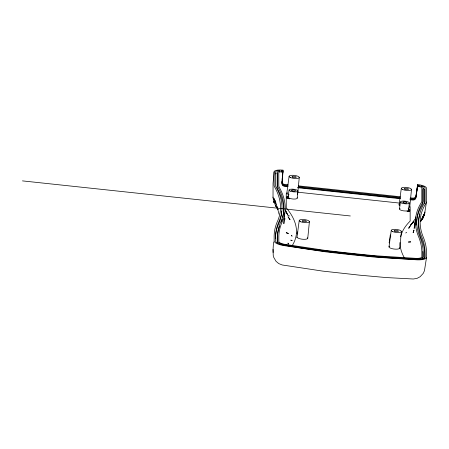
<?xml version="1.0" encoding="UTF-8"?>
<svg xmlns="http://www.w3.org/2000/svg" width="449" height="449" viewBox="0 0 449 449"><rect width="100%" height="100%" fill="white"/><g stroke="black" fill="none" stroke-linecap="round" stroke-linejoin="round"><path stroke-width="0.67" d="M275.933 206.349L273.733 201.573L273.026 197.588L273.059 183.36L274.092 171.838A8.873 2.621 6.7 0 1 282.909 170.143L281.989 182.165A2.829 2.705 0 0 0 284.498 185.083L287.983 185.454M273.026 197.588L273.026 197.066M410.745 197.88L412.839 198.099A2.829 2.705 0 0 0 415.959 195.786L417.688 184.567A8.873 2.627 6.7 0 1 426.511 188.148L426.516 201.433A35.404 10.467 6.7 0 1 425.972 203.229A377.536 111.644 6.7 0 0 423.194 236.92A416.189 123.071 6.7 0 1 426.544 253L426.55 257.311L424.473 270.64L423.317 273.278L420.141 276.736L417.003 278.391L413.293 279.003L386.174 277.555L359.481 275.153L322.663 271.101L282.219 264.977L278.767 263.597L276.028 261.312L273.682 257.266L273.233 255.408L273.059 249.683L273.52 241.876M284.189 218.989L283.858 223.725L284.846 212.68M281.383 172.04L281.506 170.71L283.005 170.867M282.168 179.454L282.528 175.469M282.646 174.139L283.005 170.154M281.506 170.71L281.506 171.451L283.005 171.613L281.994 183.4A2.829 2.705 0 0 0 284.498 186.318L287.983 186.694M297.272 198.099L297.906 191.005M408.652 210.02L409.286 202.926M297.636 193.996L299.275 177.439M307.767 238.183L309.406 221.632M389.766 246.131A5.422 1.605 6.7 0 0 390.995 248.348A5.422 1.605 6.7 0 0 398.061 249.032L399.733 248.493L401.417 231.476M408.904 207.23L409.763 206.978L411.497 189.45M289.021 194.423L286.72 193.811L289.094 176.35M307.571 237.734A5.422 1.605 6.7 0 1 305.174 239.289A5.422 1.605 6.7 0 1 298.708 238.397L296.924 237.493L299.23 220.543M388.997 246.877L391.242 230.388M399.077 204.851L401.322 188.361M279.693 171.928L279.862 170.755A5.192 1.538 6.7 0 0 275.568 171.815L275.579 185.28A33.939 10.035 6.7 0 0 276.101 187.11A379.001 112.076 6.7 0 1 278.936 221.542A414.753 122.644 6.7 0 0 275.607 236.848L275.613 241.158A10.737 3.177 6.7 0 0 283.869 245.154A243.274 71.935 6.7 0 0 324.823 251.3A654.889 193.654 6.7 0 0 375.869 256.761A243.274 71.935 6.7 0 0 416.824 259.382A10.737 3.177 6.7 0 0 425.074 257.154L425.068 252.843A414.753 122.644 6.7 0 0 421.729 236.819A379.001 112.076 6.7 0 1 424.513 202.993A33.939 10.035 6.7 0 0 425.04 201.275L425.029 187.811A5.192 1.538 6.7 0 0 420.735 185.83L420.735 186.419A3.255 0.965 6.7 0 1 423.11 187.603L423.115 201.073A32.008 9.463 6.7 0 1 422.621 202.69A380.937 112.648 6.7 0 0 419.821 236.69A412.754 122.055 6.7 0 1 423.149 252.635L423.149 256.946A8.8 2.604 6.7 0 1 416.386 258.776A241.388 71.38 6.7 0 1 375.762 256.177A653.873 193.356 6.7 0 1 338.619 252.321A241.388 71.38 6.7 0 1 284.301 244.638A8.8 2.604 6.7 0 1 277.533 241.366L277.533 237.055A412.754 122.055 6.7 0 1 280.838 221.817A380.937 112.648 6.7 0 0 277.998 187.211A32.008 9.463 6.7 0 1 277.499 185.488L277.493 172.023A3.255 0.965 6.7 0 1 279.862 171.344L279.862 170.755M288.067 197.117L289.089 190.062M389.199 242.606L390.22 235.557M399.447 209.038L400.469 201.983M417.592 184.556L415.959 196.505A2.829 2.705 0 0 1 412.839 198.817L410.049 198.52M417.592 185.274L419.097 185.431L419.097 186.178L417.592 186.015L415.959 197.246A2.829 2.705 0 0 1 412.839 199.564L410.049 199.261M417.592 186.015L415.959 197.74A2.829 2.705 0 0 1 412.844 200.052L410.049 199.754M418.9 186.756L419.097 185.431M415.825 216.856L414.146 228.423L415.157 223.72M426.455 202.05L424.58 214.016L422.891 218.023L420.477 221.509M424.861 212.68L424.979 212.035M286.72 193.811L287.102 193.087M424.692 213.494L424.765 213.174L424.58 214.016M296.924 237.493L297.053 237.139M415.101 223.086L414.348 224.814L415.185 223.03M421.291 220.083L422.823 216.839L421.027 220.801L421.583 220.072L420.505 221.424L421.353 220.341M422.672 217.153L424.316 213.847M424.064 214.454L424.513 213.606L422.172 217.984L424.305 214.01L423.401 215.453M409.522 227.205L409.724 227.009L408.786 228.165L411.183 224.472M408.786 228.165L410.958 224.977M415.005 219.09L411.267 224.5L413.849 221.121L412.373 222.962M287.237 196.976L286.782 198.222L289.757 198.817L288.539 198.413A5.899 1.745 6.7 0 1 288.533 195.921M297.597 232.616L297.002 233.525L297.39 233.985M410.571 224.775L412.002 223.512M405.733 232.98L406.654 232.318M417.592 186.509L419.237 186.683A2.593 0.769 6.7 0 1 421.819 187.733L421.824 200.933A30.7 9.081 6.7 0 1 421.353 202.488A382.228 113.03 6.7 0 0 418.541 236.601A411.48 121.679 6.7 0 1 421.858 252.501L421.858 256.811A7.498 2.217 6.7 0 1 416.094 258.366L375.684 255.784A655.243 193.76 6.7 0 1 325.003 250.357L284.593 244.295A7.498 2.217 6.7 0 1 278.829 241.506L278.823 237.19A411.48 121.679 6.7 0 1 282.124 222.002A382.228 113.03 6.7 0 0 279.267 187.284A30.7 9.081 6.7 0 1 278.79 185.628L278.784 172.427A2.599 0.769 6.7 0 1 281.366 171.928L283.005 172.107L283.005 171.613M287.983 184.741L284.498 184.365A2.829 2.705 0 0 1 281.989 181.447M298.445 185.858L400.284 196.757M298.445 186.576L400.284 197.476M287.983 186.2L284.498 185.824A2.829 2.705 0 0 1 281.989 182.911M297.749 187.244L400.284 198.217M297.749 187.738L400.284 198.711M297.187 192.133L399.487 203.077M22.45 180.885L350.321 215.969M287.742 214.914L288.426 215.784L289.498 215.93M288.539 198.413L289.167 198.677M284.369 218.276L285.233 219.011M277.207 208.257L278.24 209.599M287.86 215.049L285.441 210.284M277.931 209.189L275.456 205.429L277.044 208.022M399.436 247.848L399.733 248.493M285.76 211.692L287.411 214.375M289.992 219.656L288.05 216.777L289.992 219.651M277.308 207.343L273.716 198.194L275.832 202.667M274.558 200.175L275.439 201.91L274.507 200.074M275.815 202.679L274.019 198.924M286.238 211.771L286.928 213.163M275.271 201.882L275.142 201.573L276.253 204.312M277.162 206.882L279.042 214.195M409.701 210.744L409.673 211.412L406.962 211.361A5.899 1.745 6.7 0 0 408.18 208.723M273.054 249.347L273.099 252.523M424.732 203.375L424.726 189.91A5.135 1.515 6.7 0 0 423.053 188.597M424.765 258.635L424.765 254.942A414.629 122.611 6.7 0 0 421.42 238.924A379.057 112.093 6.7 0 1 419.961 214.066M422.958 259.056L422.958 254.746A412.844 122.083 6.7 0 0 422.812 251.474M277.229 242.847L277.229 239.154A412.844 122.083 6.7 0 1 278.52 229.529M274.092 171.838L274.103 185.123A35.404 10.467 6.7 0 0 274.648 187.031A377.536 111.644 6.7 0 1 277.471 221.329A416.189 123.071 6.7 0 0 274.131 236.69L274.137 241.001A12.224 3.614 6.7 0 0 283.532 245.547L324.739 251.732A657.302 194.372 6.7 0 0 375.953 257.215L417.155 259.848A12.224 3.614 6.7 0 0 426.55 257.311M390.815 236.281A4.434 1.313 6.7 0 1 390.81 234.956M389.356 242.982A4.63 1.369 6.7 0 1 389.356 242.269M399.773 205.715A5.422 1.605 6.7 0 1 399.273 204.441M297.44 193.541A5.422 1.605 6.7 0 1 297.457 194.383M297.738 233.62A5.899 1.745 6.7 0 1 297.906 231.948M297.115 197.728A4.63 1.369 6.7 0 1 292.069 198.913A4.63 1.369 6.7 0 1 288.685 196.494M408.495 209.649A4.63 1.369 6.7 0 1 403.449 210.828A4.63 1.369 6.7 0 1 400.065 208.415M291.951 246.03A283.353 83.789 6.7 0 0 286.541 208.19A8.071 2.385 6.7 0 1 286.254 207.528L286.249 193.929A8.071 2.385 6.7 0 1 287.321 192.84M409.875 206.534A8.071 2.385 6.7 0 1 410.15 207.185L410.156 220.79A8.071 2.385 6.7 0 1 409.875 221.391A283.353 83.789 6.7 0 0 400.62 236.819M404.51 258.074A283.353 83.789 6.7 0 1 399.964 242.516M281.742 211.316A379.057 112.093 6.7 0 1 278.745 223.653A414.629 122.611 6.7 0 0 275.428 238.307M275.383 173.926A5.135 1.515 6.7 0 1 277.05 172.972M277.617 173.679A3.317 0.982 6.7 0 0 277.19 174.117L277.196 187.587A32.042 9.474 6.7 0 0 277.69 189.315A380.892 112.632 6.7 0 1 282.786 217.176M282.314 219.028A380.892 112.632 6.7 0 1 281.293 222.092M278.7 228.9A412.844 122.083 6.7 0 1 279.525 226.391M416.577 225.117A380.892 112.632 6.7 0 1 422.43 204.806A32.042 9.474 6.7 0 0 422.924 203.184L422.919 189.714A3.317 0.982 6.7 0 0 422.812 189.45M413.961 230.135L413.153 232.633L413.961 230.135M424.226 215.144L423.89 216.02L424.226 215.161M423.542 216.744L422.891 218.023L423.542 216.744M423.11 217.597L422.487 218.697L423.11 217.597M422.296 219L421.027 220.779L422.296 219M413.198 222.48L412.625 222.777L414.152 222.019L413.198 222.48M410.279 241.91L408.343 242.045L410.616 241.904L410.279 241.91M292.091 240.535L290.868 240.159L292.091 240.535M286.759 232.902L286.215 232.728L288.466 233.486L286.759 232.902M291.996 236.09L291.423 235.31L291.996 236.09M288.55 243.998L287.955 243.156L288.55 243.998M274.115 202.679L273.66 201.36L274.115 202.679M401.765 203.055A4.434 1.313 6.7 0 0 409.14 203.251A4.434 1.313 6.7 0 0 403.735 201.057A4.434 1.313 6.7 0 0 401.765 203.055M290.385 191.134A4.434 1.313 6.7 0 0 297.76 191.33A4.434 1.313 6.7 0 0 292.355 189.136A4.434 1.313 6.7 0 0 290.385 191.134M402.809 189.596A5.119 1.515 6.7 0 0 411.323 189.826A5.119 1.515 6.7 0 0 405.093 187.295A5.119 1.515 6.7 0 0 402.809 189.596M392.729 231.628A5.119 1.515 6.7 0 0 401.243 231.852A5.119 1.515 6.7 0 0 395.013 229.321A5.119 1.515 6.7 0 0 392.729 231.628M300.718 221.778A5.119 1.515 6.7 0 0 309.232 222.008A5.119 1.515 6.7 0 0 303.002 219.477A5.119 1.515 6.7 0 0 300.718 221.778M290.587 177.591A5.119 1.515 6.7 0 0 299.101 177.815A5.119 1.515 6.7 0 0 292.866 175.284A5.119 1.515 6.7 0 0 290.587 177.591M292.692 177.181A2.122 0.629 6.7 0 0 296.222 177.276A2.122 0.629 6.7 0 0 293.64 176.227A2.122 0.629 6.7 0 0 292.692 177.181M302.828 221.374A2.122 0.629 6.7 0 0 306.358 221.469A2.122 0.629 6.7 0 0 303.771 220.42A2.122 0.629 6.7 0 0 302.828 221.374M394.839 231.224A2.122 0.629 6.7 0 0 398.37 231.314A2.122 0.629 6.7 0 0 395.782 230.264A2.122 0.629 6.7 0 0 394.839 231.224M404.919 189.192A2.122 0.629 6.7 0 0 408.45 189.287A2.122 0.629 6.7 0 0 405.862 188.238A2.122 0.629 6.7 0 0 404.919 189.192M292.007 190.819A2.122 0.629 6.7 0 0 295.537 190.915A2.122 0.629 6.7 0 0 292.95 189.865A2.122 0.629 6.7 0 0 292.007 190.819M403.387 202.74A2.122 0.629 6.7 0 0 406.917 202.836A2.122 0.629 6.7 0 0 404.336 201.786A2.122 0.629 6.7 0 0 403.387 202.74"/></g></svg>
